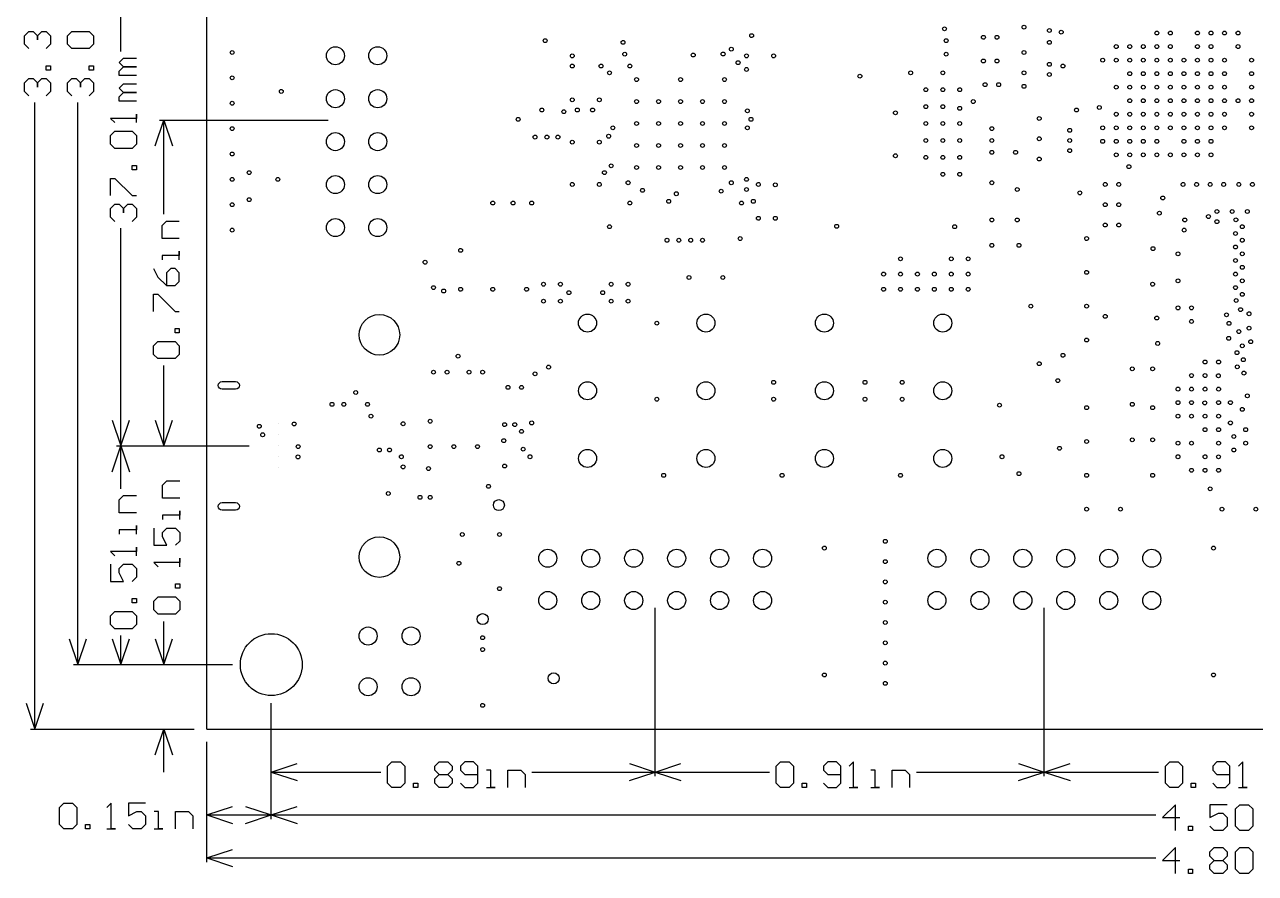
# Model space of a CAD drawing. Header units: millimetres. Extents: x 56 to 197, y 49 to 150.
# Drawn here: x 56.2 to 129, y 49.5 to 99.7 of the extents above; entities that cross this region are included whole.
import ezdxf

# ---------------------------------------------------------------- set-up
doc = ezdxf.new("R2010")
doc.units = ezdxf.units.MM
for name, color, linetype in [('Mechanical1', 6, 'Continuous'), ('PadHoleLayer', 156, 'Continuous'), ('ViaHoleLayer', 16, 'Continuous')]:
    doc.layers.add(name, color=color, linetype=linetype)

msp = doc.modelspace()

# ---------------------------------------------------------------- linework, layer by layer
at = {"layer": 'Mechanical1'}
for p, q in [((67, 58), (67, 141.82)), ((61.92, 98.069), (61.92, 111.75)), ((56.231, 98.996), (56.485, 99.25)), ((56.231, 98.488), (56.231, 98.996)), ((56.485, 99.25), (56.738, 99.25)), ((56.738, 99.25), (56.992, 98.996)), ((56.992, 98.996), (57.246, 99.25)), ((56.992, 98.996), (56.992, 98.742)), ((56.992, 98.742), (56.992, 98.996)), ((57.246, 99.25), (57.5, 99.25)), ((57.5, 99.25), (57.754, 98.996)), ((57.754, 98.996), (57.754, 98.488)), ((58.771, 98.996), (59.025, 99.25)), ((58.771, 98.488), (58.771, 98.996)), ((59.025, 99.25), (60.04, 99.25)), ((60.04, 99.25), (60.294, 98.996)), ((60.294, 98.996), (60.294, 98.488)), ((56.485, 98.234), (56.231, 98.488)), ((57.754, 98.488), (57.5, 98.234)), ((59.025, 98.234), (58.771, 98.488)), ((60.04, 98.234), (59.025, 98.234)), ((60.294, 98.488), (60.04, 98.234)), ((61.818, 97.409), (62.072, 97.663)), ((62.072, 97.663), (62.834, 97.663)), ((57.5, 96.964), (57.5, 97.218)), ((57.5, 97.218), (57.754, 97.218)), ((57.754, 96.964), (57.5, 96.964)), ((57.754, 97.218), (57.754, 96.964)), ((60.04, 96.964), (60.04, 97.218)), ((60.04, 97.218), (60.294, 97.218)), ((60.294, 96.964), (60.04, 96.964)), ((60.294, 97.218), (60.294, 96.964)), ((62.072, 97.155), (61.818, 97.409)), ((61.818, 96.901), (62.072, 97.155)), ((61.818, 96.647), (61.818, 96.901)), ((62.072, 97.155), (62.834, 97.155)), ((62.834, 97.155), (62.072, 97.155)), ((56.231, 96.203), (56.485, 96.457)), ((56.231, 95.695), (56.231, 96.203)), ((56.485, 96.457), (56.738, 96.457)), ((56.738, 96.457), (56.992, 96.203)), ((56.992, 96.203), (57.246, 96.457)), ((56.992, 96.203), (56.992, 95.949)), ((56.992, 95.949), (56.992, 96.203)), ((57.246, 96.457), (57.5, 96.457)), ((57.5, 96.457), (57.754, 96.203)), ((57.754, 96.203), (57.754, 95.695)), ((58.771, 96.203), (59.025, 96.457)), ((58.771, 95.695), (58.771, 96.203)), ((59.025, 96.457), (59.278, 96.457)), ((59.278, 96.457), (59.532, 96.203)), ((59.532, 96.203), (59.786, 96.457)), ((59.532, 96.203), (59.532, 95.949)), ((59.532, 95.949), (59.532, 96.203)), ((59.786, 96.457), (60.04, 96.457)), ((60.04, 96.457), (60.294, 96.203)), ((60.294, 96.203), (60.294, 95.695)), ((62.834, 96.647), (61.818, 96.647)), ((61.818, 95.886), (62.072, 96.14)), ((62.072, 96.14), (62.834, 96.14)), ((56.485, 95.441), (56.231, 95.695)), ((57.754, 95.695), (57.5, 95.441)), ((59.025, 95.441), (58.771, 95.695)), ((60.294, 95.695), (60.04, 95.441)), ((62.072, 95.632), (61.818, 95.886)), ((61.818, 95.378), (62.072, 95.632)), ((61.818, 95.124), (61.818, 95.378)), ((62.072, 95.632), (62.834, 95.632)), ((62.834, 95.632), (62.072, 95.632)), ((56.84, 58), (56.84, 95.035)), ((59.38, 61.81), (59.38, 95.035)), ((62.834, 95.124), (61.818, 95.124)), ((62.834, 94.108), (61.311, 94.108)), ((61.311, 94.108), (61.565, 93.854)), ((62.834, 93.854), (62.834, 94.362)), ((62.834, 94.362), (62.834, 94.108)), ((63.952, 92.476), (64.46, 94)), ((64.206, 94), (74.175, 94)), ((64.46, 94), (64.968, 92.476)), ((64.46, 88.433), (64.46, 94)), ((61.311, 93.093), (61.565, 93.346)), ((61.565, 93.346), (62.58, 93.346)), ((62.58, 93.346), (62.834, 93.093)), ((61.311, 92.585), (61.311, 93.093)), ((61.565, 92.331), (61.311, 92.585)), ((62.834, 92.585), (62.58, 92.331)), ((62.834, 93.093), (62.834, 92.585)), ((62.58, 92.331), (61.565, 92.331)), ((62.58, 91.061), (62.58, 91.315)), ((62.58, 91.315), (62.834, 91.315)), ((62.834, 91.061), (62.58, 91.061)), ((62.834, 91.315), (62.834, 91.061)), ((61.311, 89.538), (61.311, 90.553)), ((61.311, 90.553), (61.565, 90.553)), ((61.565, 90.553), (62.58, 89.538)), ((62.58, 89.538), (62.834, 89.538)), ((61.311, 88.776), (61.565, 89.03)), ((61.311, 88.268), (61.311, 88.776)), ((61.565, 89.03), (61.818, 89.03)), ((61.818, 89.03), (62.072, 88.776)), ((62.072, 88.776), (62.326, 89.03)), ((62.072, 88.776), (62.072, 88.522)), ((62.072, 88.522), (62.072, 88.776)), ((62.326, 89.03), (62.58, 89.03)), ((62.58, 89.03), (62.834, 88.776)), ((62.834, 88.776), (62.834, 88.268)), ((61.565, 88.014), (61.311, 88.268)), ((62.834, 88.268), (62.58, 88.014)), ((64.358, 87.772), (64.612, 88.026)), ((64.612, 88.026), (65.374, 88.026)), ((61.92, 74.74), (61.92, 87.608)), ((64.358, 87.011), (64.358, 87.772)), ((65.374, 87.011), (64.358, 87.011)), ((65.374, 85.995), (64.358, 85.995)), ((64.358, 85.995), (64.358, 85.741)), ((65.374, 85.741), (65.374, 86.249)), ((65.374, 86.249), (65.374, 85.995)), ((63.851, 85.233), (64.105, 84.725)), ((64.866, 85.233), (64.612, 84.979)), ((65.12, 85.233), (64.866, 85.233)), ((65.374, 84.979), (65.12, 85.233)), ((64.105, 84.725), (64.612, 84.218)), ((64.612, 84.979), (64.612, 84.218)), ((65.12, 84.218), (65.374, 84.471)), ((65.374, 84.471), (65.374, 84.979)), ((63.851, 82.694), (63.851, 83.71)), ((63.851, 83.71), (64.105, 83.71)), ((64.105, 83.71), (65.12, 82.694)), ((64.612, 84.218), (65.12, 84.218)), ((65.12, 82.694), (65.374, 82.694)), ((65.12, 81.424), (65.12, 81.678)), ((65.12, 81.678), (65.374, 81.678)), ((65.374, 81.678), (65.374, 81.424)), ((63.851, 80.663), (64.105, 80.917)), ((64.105, 80.917), (65.12, 80.917)), ((65.374, 81.424), (65.12, 81.424)), ((65.12, 80.917), (65.374, 80.663)), ((63.851, 80.155), (63.851, 80.663)), ((64.105, 79.901), (63.851, 80.155)), ((65.374, 80.155), (65.12, 79.901)), ((65.374, 80.663), (65.374, 80.155)), ((65.12, 79.901), (64.105, 79.901)), ((64.46, 74.74), (64.46, 79.495)), ((61.412, 76.264), (61.92, 74.74)), ((61.92, 74.74), (62.428, 76.264)), ((63.952, 76.264), (64.46, 74.74)), ((64.46, 74.74), (64.968, 76.264)), ((61.412, 73.216), (61.92, 74.74)), ((61.666, 74.74), (69.5, 74.74)), ((61.666, 74.74), (68.5, 74.74)), ((61.92, 74.74), (62.428, 73.216)), ((61.92, 72.211), (61.92, 74.74)), ((64.206, 74.74), (68.5, 74.74)), ((64.384, 72.418), (64.638, 72.671)), ((64.384, 71.656), (64.384, 72.418)), ((64.638, 72.671), (65.4, 72.671)), ((61.818, 71.55), (62.072, 71.804)), ((61.818, 70.789), (61.818, 71.55)), ((62.072, 71.804), (62.834, 71.804)), ((65.4, 71.656), (64.384, 71.656)), ((62.834, 70.789), (61.818, 70.789)), ((65.4, 70.64), (64.384, 70.64)), ((64.384, 70.64), (64.384, 70.386)), ((65.4, 70.386), (65.4, 70.894)), ((65.4, 70.894), (65.4, 70.64)), ((62.834, 69.519), (62.834, 70.027)), ((62.834, 70.027), (62.834, 69.773)), ((63.876, 69.878), (63.876, 68.863)), ((64.384, 69.624), (64.638, 69.878)), ((64.638, 69.878), (65.146, 69.878)), ((65.146, 69.878), (65.4, 69.624)), ((62.834, 69.773), (61.818, 69.773)), ((61.818, 69.773), (61.818, 69.519)), ((64.384, 69.371), (64.384, 69.624)), ((64.638, 68.863), (64.384, 69.371)), ((65.4, 69.117), (65.146, 68.863)), ((65.4, 69.624), (65.4, 69.117)), ((62.834, 68.503), (61.311, 68.503)), ((61.311, 68.503), (61.565, 68.249)), ((62.834, 68.249), (62.834, 68.757)), ((62.834, 68.757), (62.834, 68.503)), ((63.876, 68.863), (64.638, 68.863)), ((61.311, 67.742), (61.311, 66.726)), ((61.818, 67.488), (62.072, 67.742)), ((62.072, 67.742), (62.58, 67.742)), ((62.58, 67.742), (62.834, 67.488)), ((65.4, 67.847), (63.876, 67.847)), ((63.876, 67.847), (64.13, 67.593)), ((65.4, 67.593), (65.4, 68.101)), ((65.4, 68.101), (65.4, 67.847)), ((61.818, 67.234), (61.818, 67.488)), ((62.072, 66.726), (61.818, 67.234)), ((62.834, 66.98), (62.58, 66.726)), ((62.834, 67.488), (62.834, 66.98)), ((61.311, 66.726), (62.072, 66.726)), ((65.146, 66.324), (65.146, 66.577)), ((65.146, 66.577), (65.4, 66.577)), ((65.4, 66.324), (65.146, 66.324)), ((65.4, 66.577), (65.4, 66.324)), ((62.58, 65.456), (62.58, 65.71)), ((62.58, 65.71), (62.834, 65.71)), ((62.834, 65.71), (62.834, 65.456)), ((63.876, 65.562), (64.13, 65.816)), ((63.876, 65.054), (63.876, 65.562)), ((64.13, 65.816), (65.146, 65.816)), ((65.146, 65.816), (65.4, 65.562)), ((65.4, 65.562), (65.4, 65.054)), ((61.311, 64.695), (61.565, 64.949)), ((61.565, 64.949), (62.58, 64.949)), ((62.834, 65.456), (62.58, 65.456)), ((62.58, 64.949), (62.834, 64.695)), ((64.13, 64.8), (63.876, 65.054)), ((65.146, 64.8), (64.13, 64.8)), ((65.4, 65.054), (65.146, 64.8)), ((93.5, 55.206), (93.5, 65.175)), ((93.5, 55.206), (93.5, 65.175)), ((116.5, 55.206), (116.5, 65.175)), ((116.5, 55.206), (116.5, 65.175)), ((61.311, 64.187), (61.311, 64.695)), ((61.565, 63.933), (61.311, 64.187)), ((62.834, 64.187), (62.58, 63.933)), ((62.834, 64.695), (62.834, 64.187)), ((64.46, 61.81), (64.46, 64.35)), ((58.872, 63.334), (59.38, 61.81)), ((59.38, 61.81), (59.888, 63.334)), ((61.412, 63.334), (61.92, 61.81)), ((62.58, 63.933), (61.565, 63.933)), ((61.92, 61.81), (61.92, 63.526)), ((61.92, 61.81), (62.428, 63.334)), ((63.952, 63.334), (64.46, 61.81)), ((64.46, 61.81), (64.968, 63.334)), ((59.126, 61.81), (68.527, 61.81)), ((61.666, 61.81), (68.527, 61.81)), ((64.206, 61.81), (68.527, 61.81)), ((56.332, 59.524), (56.84, 58)), ((56.84, 58), (57.348, 59.524)), ((70.81, 52.666), (70.81, 59.527)), ((70.81, 55.206), (70.81, 59.527)), ((70.81, 52.666), (70.81, 59.527)), ((56.586, 58), (66.246, 58)), ((63.952, 56.476), (64.46, 58)), ((64.206, 58), (66.246, 58)), ((64.46, 58), (64.968, 56.476)), ((64.46, 55.46), (64.46, 58)), ((67, 58), (188.92, 58)), ((67, 52.666), (67, 57.246)), ((67, 50.126), (67, 57.246)), ((77.686, 55.815), (77.94, 56.069)), ((77.94, 56.069), (78.448, 56.069)), ((78.448, 56.069), (78.702, 55.815)), ((80.479, 55.815), (80.733, 56.069)), ((80.733, 56.069), (81.241, 56.069)), ((81.241, 56.069), (81.495, 55.815)), ((82.256, 56.069), (82.003, 55.815)), ((82.764, 56.069), (82.256, 56.069)), ((83.018, 55.815), (82.764, 56.069)), ((100.658, 55.815), (100.912, 56.069)), ((100.912, 56.069), (101.42, 56.069)), ((101.42, 56.069), (101.674, 55.815)), ((103.705, 56.069), (103.451, 55.815)), ((104.213, 56.069), (103.705, 56.069)), ((104.467, 55.815), (104.213, 56.069)), ((105.228, 56.069), (104.974, 55.815)), ((105.228, 54.546), (105.228, 56.069)), ((123.658, 55.815), (123.912, 56.069)), ((123.912, 56.069), (124.42, 56.069)), ((124.42, 56.069), (124.674, 55.815)), ((126.705, 56.069), (126.451, 55.815)), ((127.213, 56.069), (126.705, 56.069)), ((127.467, 55.815), (127.213, 56.069)), ((128.228, 56.069), (127.974, 55.815)), ((128.228, 54.546), (128.228, 56.069)), ((70.81, 55.46), (72.334, 55.968)), ((70.81, 55.46), (72.334, 54.952)), ((70.81, 55.46), (77.28, 55.46)), ((77.686, 54.8), (77.686, 55.815)), ((78.702, 55.815), (78.702, 54.8)), ((80.479, 55.562), (80.479, 55.815)), ((80.733, 55.308), (80.479, 55.562)), ((80.479, 55.054), (80.733, 55.308)), ((80.733, 55.308), (81.241, 55.308)), ((81.495, 55.562), (81.241, 55.308)), ((81.241, 55.308), (81.495, 55.054)), ((81.495, 55.815), (81.495, 55.562)), ((82.003, 55.815), (82.003, 55.562)), ((82.003, 55.562), (82.256, 55.308)), ((82.256, 55.308), (83.018, 55.308)), ((83.018, 54.8), (83.018, 55.815)), ((83.78, 55.562), (83.526, 55.562)), ((83.78, 54.546), (83.78, 55.562)), ((84.796, 54.546), (84.796, 55.562)), ((84.796, 55.562), (85.557, 55.562)), ((85.557, 55.562), (85.811, 55.308)), ((85.811, 55.308), (85.811, 54.546)), ((86.218, 55.46), (93.5, 55.46)), ((91.976, 55.968), (93.5, 55.46)), ((91.976, 54.952), (93.5, 55.46)), ((93.5, 55.46), (95.024, 55.968)), ((93.5, 55.46), (95.024, 54.952)), ((93.5, 55.46), (100.251, 55.46)), ((100.658, 54.8), (100.658, 55.815)), ((101.674, 55.815), (101.674, 54.8)), ((103.451, 55.815), (103.451, 55.562)), ((103.451, 55.562), (103.705, 55.308)), ((103.705, 55.308), (104.467, 55.308)), ((104.467, 54.8), (104.467, 55.815)), ((106.498, 55.562), (106.244, 55.562)), ((106.498, 54.546), (106.498, 55.562)), ((107.514, 54.546), (107.514, 55.562)), ((107.514, 55.562), (108.275, 55.562)), ((108.275, 55.562), (108.529, 55.308)), ((108.529, 55.308), (108.529, 54.546)), ((108.936, 55.46), (116.5, 55.46)), ((114.976, 55.968), (116.5, 55.46)), ((114.976, 54.952), (116.5, 55.46)), ((116.5, 55.46), (118.024, 55.968)), ((116.5, 55.46), (118.024, 54.952)), ((116.5, 55.46), (123.251, 55.46)), ((123.658, 54.8), (123.658, 55.815)), ((124.674, 55.815), (124.674, 54.8)), ((126.451, 55.815), (126.451, 55.562)), ((126.451, 55.562), (126.705, 55.308)), ((126.705, 55.308), (127.467, 55.308)), ((127.467, 54.8), (127.467, 55.815)), ((77.94, 54.546), (77.686, 54.8)), ((78.702, 54.8), (78.448, 54.546)), ((79.209, 54.546), (79.209, 54.8)), ((79.209, 54.8), (79.463, 54.8)), ((79.463, 54.8), (79.463, 54.546)), ((80.479, 54.8), (80.479, 55.054)), ((80.733, 54.546), (80.479, 54.8)), ((81.495, 54.8), (81.241, 54.546)), ((81.495, 55.054), (81.495, 54.8)), ((82.003, 54.8), (82.256, 54.546)), ((82.764, 54.546), (83.018, 54.8)), ((100.912, 54.546), (100.658, 54.8)), ((101.674, 54.8), (101.42, 54.546)), ((102.181, 54.546), (102.181, 54.8)), ((102.181, 54.8), (102.435, 54.8)), ((102.435, 54.8), (102.435, 54.546)), ((103.451, 54.8), (103.705, 54.546)), ((104.213, 54.546), (104.467, 54.8)), ((123.912, 54.546), (123.658, 54.8)), ((124.674, 54.8), (124.42, 54.546)), ((125.181, 54.546), (125.181, 54.8)), ((125.181, 54.8), (125.435, 54.8)), ((125.435, 54.8), (125.435, 54.546)), ((126.451, 54.8), (126.705, 54.546)), ((127.213, 54.546), (127.467, 54.8)), ((78.448, 54.546), (77.94, 54.546)), ((79.463, 54.546), (79.209, 54.546)), ((81.241, 54.546), (80.733, 54.546)), ((82.256, 54.546), (82.764, 54.546)), ((83.526, 54.546), (84.034, 54.546)), ((84.034, 54.546), (83.78, 54.546)), ((101.42, 54.546), (100.912, 54.546)), ((102.435, 54.546), (102.181, 54.546)), ((103.705, 54.546), (104.213, 54.546)), ((104.974, 54.546), (105.482, 54.546)), ((105.482, 54.546), (105.228, 54.546)), ((106.244, 54.546), (106.752, 54.546)), ((106.752, 54.546), (106.498, 54.546)), ((124.42, 54.546), (123.912, 54.546)), ((125.435, 54.546), (125.181, 54.546)), ((126.705, 54.546), (127.213, 54.546)), ((127.974, 54.546), (128.482, 54.546)), ((128.482, 54.546), (128.228, 54.546)), ((58.3, 53.37), (58.554, 53.624)), ((58.3, 52.354), (58.3, 53.37)), ((58.554, 53.624), (59.062, 53.624)), ((59.062, 53.624), (59.316, 53.37)), ((59.316, 53.37), (59.316, 52.354)), ((61.347, 53.624), (61.093, 53.37)), ((61.347, 52.1), (61.347, 53.624)), ((63.378, 53.624), (62.363, 53.624)), ((62.363, 53.624), (62.363, 52.862)), ((62.363, 52.862), (62.871, 53.116)), ((62.871, 53.116), (63.124, 53.116)), ((63.124, 53.116), (63.378, 52.862)), ((64.14, 53.116), (63.886, 53.116)), ((64.14, 52.1), (64.14, 53.116)), ((65.156, 52.1), (65.156, 53.116)), ((65.156, 53.116), (65.918, 53.116)), ((65.918, 53.116), (66.171, 52.862)), ((67, 52.92), (68.524, 53.428)), ((69.286, 53.428), (70.81, 52.92)), ((70.81, 52.92), (72.334, 53.428)), ((124.253, 53.529), (123.491, 52.768)), ((124.253, 52.006), (124.253, 53.529)), ((127.3, 53.529), (126.284, 53.529)), ((126.284, 53.529), (126.284, 52.768)), ((127.808, 53.275), (128.061, 53.529)), ((127.808, 52.26), (127.808, 53.275)), ((128.061, 53.529), (128.569, 53.529)), ((128.569, 53.529), (128.823, 53.275)), ((128.823, 53.275), (128.823, 52.26)), ((63.378, 52.862), (63.378, 52.354)), ((66.171, 52.862), (66.171, 52.1)), ((67, 52.92), (68.524, 52.412)), ((67, 52.92), (68.905, 52.92)), ((68.905, 52.92), (70.81, 52.92)), ((69.286, 52.412), (70.81, 52.92)), ((70.81, 52.92), (72.334, 52.412)), ((70.81, 52.92), (123.085, 52.92)), ((123.491, 52.768), (124.507, 52.768)), ((126.284, 52.768), (126.792, 53.022)), ((126.792, 53.022), (127.046, 53.022)), ((127.046, 53.022), (127.3, 52.768)), ((127.3, 52.768), (127.3, 52.26)), ((58.554, 52.1), (58.3, 52.354)), ((59.062, 52.1), (58.554, 52.1)), ((59.316, 52.354), (59.062, 52.1)), ((59.824, 52.1), (59.824, 52.354)), ((59.824, 52.354), (60.077, 52.354)), ((60.077, 52.1), (59.824, 52.1)), ((60.077, 52.354), (60.077, 52.1)), ((61.093, 52.1), (61.601, 52.1)), ((61.601, 52.1), (61.347, 52.1)), ((62.617, 52.1), (62.363, 52.354)), ((63.124, 52.1), (62.617, 52.1)), ((63.378, 52.354), (63.124, 52.1)), ((63.886, 52.1), (64.394, 52.1)), ((64.394, 52.1), (64.14, 52.1)), ((125.014, 52.006), (125.014, 52.26)), ((125.014, 52.26), (125.268, 52.26)), ((125.268, 52.006), (125.014, 52.006)), ((125.268, 52.26), (125.268, 52.006)), ((126.538, 52.006), (126.284, 52.26)), ((127.046, 52.006), (126.538, 52.006)), ((127.3, 52.26), (127.046, 52.006)), ((128.061, 52.006), (127.808, 52.26)), ((128.569, 52.006), (128.061, 52.006)), ((128.823, 52.26), (128.569, 52.006)), ((124.253, 50.989), (123.491, 50.228)), ((124.253, 49.466), (124.253, 50.989)), ((126.284, 50.735), (126.538, 50.989)), ((126.538, 50.989), (127.046, 50.989)), ((127.046, 50.989), (127.3, 50.735)), ((127.808, 50.735), (128.061, 50.989)), ((128.061, 50.989), (128.569, 50.989)), ((128.569, 50.989), (128.823, 50.735)), ((67, 50.38), (68.524, 50.888)), ((67, 50.38), (68.524, 49.872)), ((67, 50.38), (123.085, 50.38)), ((123.491, 50.228), (124.507, 50.228)), ((126.284, 50.482), (126.284, 50.735)), ((126.538, 50.228), (126.284, 50.482)), ((126.284, 49.974), (126.538, 50.228)), ((126.538, 50.228), (127.046, 50.228)), ((127.3, 50.482), (127.046, 50.228)), ((127.046, 50.228), (127.3, 49.974)), ((127.3, 50.735), (127.3, 50.482)), ((127.808, 49.72), (127.808, 50.735)), ((128.823, 50.735), (128.823, 49.72)), ((125.014, 49.466), (125.014, 49.72)), ((125.014, 49.72), (125.268, 49.72)), ((125.268, 49.72), (125.268, 49.466)), ((126.284, 49.72), (126.284, 49.974)), ((126.538, 49.466), (126.284, 49.72)), ((127.3, 49.72), (127.046, 49.466)), ((127.3, 49.974), (127.3, 49.72)), ((128.061, 49.466), (127.808, 49.72)), ((128.823, 49.72), (128.569, 49.466)), ((125.268, 49.466), (125.014, 49.466)), ((127.046, 49.466), (126.538, 49.466)), ((128.569, 49.466), (128.061, 49.466))]:
    msp.add_line(p, q, dxfattribs=at)
at = {"layer": 'PadHoleLayer'}
for points in [[(68.7, 78.095), (67.9, 78.095, -1), (67.9, 78.545), (68.7, 78.545, -1)], [(71.25, 76.04), (71.25, 76.04, -1), (71.25, 76.04), (71.25, 76.04, -1)], [(71.25, 75.39), (71.25, 75.39, -1), (71.25, 75.39), (71.25, 75.39, -1)], [(71.25, 74.74), (71.25, 74.74, -1), (71.25, 74.74), (71.25, 74.74, -1)], [(71.25, 74.09), (71.25, 74.09, -1), (71.25, 74.09), (71.25, 74.09, -1)], [(71.25, 73.44), (71.25, 73.44, -1), (71.25, 73.44), (71.25, 73.44, -1)], [(68.7, 70.935), (67.9, 70.935, -1), (67.9, 71.385), (68.7, 71.385, -1)]]:
    msp.add_lwpolyline(points, format="xyb", close=True, dxfattribs=at)
for centre, radius in [((74.6, 97.81), 0.534), ((77.1, 97.81), 0.534), ((74.6, 95.27), 0.534), ((77.1, 95.27), 0.534), ((74.6, 92.73), 0.534), ((77.1, 92.73), 0.534), ((74.6, 90.19), 0.534), ((77.1, 90.19), 0.534), ((74.6, 87.65), 0.534), ((77.1, 87.65), 0.534), ((77.2, 81.31), 1.2), ((89.5, 82), 0.534), ((96.5, 82), 0.534), ((103.5, 82), 0.534), ((110.5, 82), 0.534), ((89.5, 78), 0.533), ((96.5, 78), 0.533), ((103.5, 78), 0.533), ((110.5, 78), 0.533), ((89.5, 74), 0.533), ((96.5, 74), 0.533), ((103.5, 74), 0.533), ((110.5, 74), 0.533), ((77.2, 68.17), 1.2), ((87.15, 68.1), 0.534), ((89.69, 68.1), 0.534), ((92.23, 68.1), 0.534), ((94.77, 68.1), 0.534), ((97.31, 68.1), 0.534), ((99.85, 68.1), 0.534), ((110.15, 68.1), 0.534), ((112.69, 68.1), 0.534), ((115.23, 68.1), 0.534), ((117.77, 68.1), 0.534), ((120.31, 68.1), 0.534), ((122.85, 68.1), 0.534), ((87.15, 65.6), 0.534), ((89.69, 65.6), 0.534), ((92.23, 65.6), 0.534), ((94.77, 65.6), 0.534), ((97.31, 65.6), 0.534), ((99.85, 65.6), 0.534), ((110.15, 65.6), 0.534), ((112.69, 65.6), 0.534), ((115.23, 65.6), 0.534), ((117.77, 65.6), 0.534), ((120.31, 65.6), 0.534), ((122.85, 65.6), 0.534), ((76.53, 63.5), 0.534), ((79.07, 63.5), 0.534), ((70.81, 61.81), 1.829), ((76.53, 60.5), 0.534), ((79.07, 60.5), 0.534)]:
    msp.add_circle(centre, radius, dxfattribs=at)
at = {"layer": 'ViaHoleLayer'}
for centre, radius in [((99.2, 99), 0.114), ((110.6, 99.4), 0.114), ((112.9, 98.9), 0.114), ((113.7, 98.9), 0.114), ((115.3, 99.5), 0.114), ((116.8, 99.3), 0.114), ((117.5, 99.2), 0.114), ((123.15, 99.15), 0.114), ((123.95, 99.15), 0.114), ((125.55, 99.15), 0.114), ((126.35, 99.15), 0.114), ((127.15, 99.15), 0.114), ((127.95, 99.15), 0.114), ((87, 98.7), 0.114), ((91.6, 98.6), 0.114), ((98, 98.2), 0.114), ((110.7, 98.7), 0.114), ((116.8, 98.6), 0.114), ((120.75, 98.35), 0.114), ((121.55, 98.35), 0.114), ((122.35, 98.35), 0.114), ((123.15, 98.35), 0.114), ((123.95, 98.35), 0.114), ((125.55, 98.35), 0.114), ((126.35, 98.35), 0.114), ((127.95, 98.35), 0.114), ((68.5, 98), 0.114), ((88.6, 97.8), 0.114), ((91.7, 97.9), 0.114), ((95.75, 97.85), 0.114), ((97.515, 97.912), 0.114), ((98.4, 97.4), 0.114), ((98.9, 97.8), 0.114), ((100.5, 97.8), 0.114), ((110.7, 97.9), 0.114), ((112.9, 97.5), 0.114), ((113.7, 97.5), 0.114), ((115.3, 98), 0.114), ((119.95, 97.55), 0.114), ((120.75, 97.55), 0.114), ((121.55, 97.55), 0.114), ((122.35, 97.55), 0.114), ((123.15, 97.55), 0.114), ((123.95, 97.55), 0.114), ((124.75, 97.55), 0.114), ((125.55, 97.55), 0.114), ((126.35, 97.55), 0.114), ((127.15, 97.55), 0.114), ((128.75, 97.55), 0.114), ((88.6, 97.2), 0.114), ((90.3, 97.2), 0.114), ((90.8, 96.8), 0.114), ((92, 97.2), 0.114), ((98.9, 97), 0.114), ((108.6, 96.8), 0.114), ((110.5, 96.8), 0.114), ((115.3, 96.8), 0.114), ((116.8, 97.3), 0.114), ((116.8, 96.7), 0.114), ((117.6, 97.2), 0.114), ((121.55, 96.75), 0.114), ((122.35, 96.75), 0.114), ((123.15, 96.75), 0.114), ((123.95, 96.75), 0.114), ((124.75, 96.75), 0.114), ((125.55, 96.75), 0.114), ((126.35, 96.75), 0.114), ((127.15, 96.75), 0.114), ((128.75, 96.75), 0.114), ((68.5, 96.5), 0.114), ((92.4, 96.4), 0.114), ((95, 96.4), 0.114), ((97.6, 96.4), 0.114), ((105.6, 96.6), 0.114), ((113, 96.1), 0.114), ((113.8, 96.1), 0.114), ((115.3, 96), 0.114), ((120.75, 95.95), 0.114), ((121.55, 95.95), 0.114), ((122.35, 95.95), 0.114), ((123.15, 95.95), 0.114), ((123.95, 95.95), 0.114), ((124.75, 95.95), 0.114), ((125.55, 95.95), 0.114), ((126.35, 95.95), 0.114), ((127.15, 95.95), 0.114), ((128.75, 95.95), 0.114), ((71.4, 95.7), 0.114), ((88.6, 95.2), 0.114), ((90.2, 95.2), 0.114), ((109.5, 95.8), 0.114), ((110.5, 95.8), 0.114), ((111.5, 95.8), 0.114), ((68.5, 95), 0.114), ((86.8, 94.6), 0.114), ((88.1, 94.5), 0.114), ((88.9, 94.6), 0.114), ((89.8, 94.6), 0.114), ((92.4, 95.1), 0.114), ((93.7, 95.1), 0.114), ((95, 95.1), 0.114), ((96.3, 95.1), 0.114), ((97.6, 95.1), 0.114), ((98.95, 94.55), 0.114), ((109.5, 94.8), 0.114), ((110.5, 94.8), 0.114), ((111.5, 94.7), 0.114), ((112.3, 95.1), 0.114), ((118.4, 94.6), 0.114), ((119.75, 94.75), 0.114), ((121.55, 95.15), 0.114), ((122.35, 95.15), 0.114), ((123.15, 95.15), 0.114), ((123.95, 95.15), 0.114), ((124.75, 95.15), 0.114), ((125.55, 95.15), 0.114), ((126.35, 95.15), 0.114), ((127.15, 95.15), 0.114), ((127.95, 95.15), 0.114), ((128.75, 95.15), 0.114), ((85.4, 94.05), 0.114), ((92.4, 93.8), 0.114), ((93.7, 93.8), 0.114), ((95, 93.8), 0.114), ((96.3, 93.8), 0.114), ((97.6, 93.8), 0.114), ((99.164, 94.05), 0.114), ((107.7, 94.435), 0.114), ((109.5, 93.8), 0.114), ((110.5, 93.8), 0.114), ((111.5, 93.8), 0.114), ((116.2, 94.1), 0.114), ((120.75, 94.35), 0.114), ((121.55, 94.35), 0.114), ((122.35, 94.35), 0.114), ((123.15, 94.35), 0.114), ((123.95, 94.35), 0.114), ((124.75, 94.35), 0.114), ((125.55, 94.35), 0.114), ((126.35, 94.35), 0.114), ((127.15, 94.35), 0.114), ((128.75, 94.35), 0.114), ((68.5, 93.5), 0.114), ((86.4, 93), 0.114), ((87.1, 93), 0.114), ((87.75, 93), 0.114), ((90.75, 93.05), 0.114), ((91, 93.55), 0.114), ((98.95, 93.55), 0.114), ((113.4, 93.5), 0.114), ((118, 93.4), 0.114), ((119.95, 93.55), 0.114), ((120.75, 93.55), 0.114), ((121.55, 93.55), 0.114), ((122.35, 93.55), 0.114), ((123.15, 93.55), 0.114), ((123.95, 93.55), 0.114), ((124.75, 93.55), 0.114), ((125.55, 93.55), 0.114), ((126.35, 93.55), 0.114), ((127.15, 93.55), 0.114), ((128.75, 93.55), 0.114), ((88.6, 92.7), 0.114), ((90.2, 92.7), 0.114), ((92.4, 92.5), 0.114), ((93.7, 92.5), 0.114), ((95, 92.5), 0.114), ((96.3, 92.5), 0.114), ((97.6, 92.5), 0.114), ((109.5, 92.8), 0.114), ((110.5, 92.8), 0.114), ((111.5, 92.8), 0.114), ((113.4, 92.8), 0.114), ((116.2, 92.9), 0.114), ((118, 92.8), 0.114), ((119.95, 92.75), 0.114), ((120.75, 92.75), 0.114), ((121.55, 92.75), 0.114), ((122.35, 92.75), 0.114), ((123.15, 92.75), 0.114), ((124.75, 92.75), 0.114), ((125.55, 92.75), 0.114), ((126.35, 92.75), 0.114), ((68.5, 92), 0.114), ((107.7, 91.895), 0.114), ((109.5, 91.8), 0.114), ((110.5, 91.8), 0.114), ((111.5, 91.8), 0.114), ((113.4, 92.1), 0.114), ((114.8, 92.1), 0.114), ((116.2, 91.7), 0.114), ((118, 92.2), 0.114), ((120.75, 91.95), 0.114), ((121.55, 91.95), 0.114), ((122.35, 91.95), 0.114), ((123.15, 91.95), 0.114), ((123.95, 91.95), 0.114), ((124.75, 91.95), 0.114), ((125.55, 91.95), 0.114), ((126.35, 91.95), 0.114), ((69.5, 90.9), 0.114), ((90.5, 90.9), 0.114), ((90.9, 91.3), 0.114), ((92.4, 91.2), 0.114), ((93.7, 91.2), 0.114), ((95, 91.2), 0.114), ((96.3, 91.2), 0.114), ((97.6, 91.2), 0.114), ((121.5, 91.25), 0.114), ((68.5, 90.5), 0.114), ((71.2, 90.5), 0.114), ((88.6, 90.2), 0.114), ((90.2, 90.2), 0.114), ((91.9, 90.3), 0.114), ((98, 90.3), 0.114), ((98.9, 90.5), 0.114), ((99.6, 90.2), 0.114), ((100.6, 90.177), 0.114), ((110.5, 90.8), 0.114), ((111.5, 90.8), 0.114), ((113.4, 90.3), 0.114), ((120.1, 90.2), 0.114), ((120.9, 90.2), 0.114), ((124.7, 90.2), 0.114), ((125.5, 90.2), 0.114), ((126.3, 90.2), 0.114), ((127.1, 90.2), 0.114), ((128, 90.2), 0.114), ((128.8, 90.2), 0.114), ((92.75, 89.85), 0.114), ((94.75, 89.65), 0.114), ((97.4, 89.8), 0.114), ((98.9, 89.9), 0.114), ((114.9, 89.9), 0.114), ((118.6, 89.7), 0.114), ((123.5, 89.4), 0.114), ((68.5, 89), 0.114), ((69.5, 89.3), 0.114), ((83.9, 89.1), 0.114), ((85.1, 89.1), 0.114), ((86.2, 89.1), 0.114), ((92, 89.1), 0.114), ((94.3, 89.2), 0.114), ((98.6, 89.1), 0.114), ((99.3, 89.2), 0.114), ((120.1, 89), 0.114), ((120.9, 89), 0.114), ((99.6, 88.2), 0.114), ((100.6, 88.2), 0.114), ((113.4, 88.1), 0.114), ((114.9, 88.1), 0.114), ((123.3, 88.5), 0.114), ((124.8, 88.1), 0.114), ((126.2, 88.3), 0.114), ((126.7, 88.6), 0.114), ((126.7, 88), 0.114), ((127.6, 88.6), 0.114), ((127.824, 88.11), 0.114), ((128.5, 88.6), 0.114), ((68.5, 87.5), 0.114), ((90.8, 87.7), 0.114), ((104.225, 87.725), 0.114), ((111.2, 87.7), 0.114), ((120.1, 87.8), 0.114), ((120.9, 87.8), 0.114), ((124.768, 87.5), 0.114), ((127.8, 87.3), 0.114), ((128.2, 87.7), 0.114), ((94.2, 86.9), 0.114), ((94.9, 86.9), 0.114), ((95.6, 86.9), 0.114), ((96.3, 86.9), 0.114), ((98.525, 87), 0.114), ((113.4, 86.6), 0.114), ((115, 86.6), 0.114), ((119, 87), 0.114), ((127.8, 86.5), 0.114), ((128.2, 86.9), 0.114), ((82, 86.3), 0.114), ((108, 85.8), 0.114), ((111, 85.8), 0.114), ((112, 85.8), 0.114), ((122.925, 86.406), 0.114), ((124.4, 86.1), 0.114), ((128.2, 86.1), 0.114), ((79.9, 85.6), 0.114), ((119, 85), 0.114), ((127.8, 85.7), 0.114), ((128.2, 85.3), 0.114), ((86.9, 84.3), 0.114), ((87.9, 84.3), 0.114), ((90.9, 84.3), 0.114), ((91.9, 84.3), 0.114), ((95.5, 84.7), 0.114), ((97.5, 84.7), 0.114), ((107, 84.9), 0.114), ((108, 84.9), 0.114), ((109, 84.9), 0.114), ((110, 84.9), 0.114), ((111, 84.9), 0.114), ((112, 84.9), 0.114), ((122.9, 84.3), 0.114), ((124.4, 84.5), 0.114), ((127.8, 84.9), 0.114), ((128.2, 84.5), 0.114), ((80.4, 84.1), 0.114), ((81, 83.9), 0.114), ((82, 84), 0.114), ((83.9, 84), 0.114), ((85.9, 84), 0.114), ((88.4, 83.8), 0.114), ((90.4, 83.8), 0.114), ((107, 84), 0.114), ((108, 84), 0.114), ((109, 84), 0.114), ((110, 84), 0.114), ((111, 84), 0.114), ((112, 84), 0.114), ((127.8, 84.1), 0.114), ((128.2, 83.7), 0.114), ((86.9, 83.3), 0.114), ((87.9, 83.3), 0.114), ((90.9, 83.3), 0.114), ((91.9, 83.3), 0.114), ((115.7, 83), 0.114), ((119, 83), 0.114), ((124.4, 82.9), 0.114), ((125.2, 82.9), 0.114), ((127.838, 83.338), 0.114), ((120.1, 82.4), 0.114), ((123.145, 82.3), 0.114), ((125.2, 82.1), 0.114), ((127.267, 82.489), 0.114), ((128.1, 82.8), 0.114), ((128.6, 82.555), 0.114), ((93.6, 82), 0.114), ((127.416, 81.984), 0.114), ((128, 81.5), 0.114), ((128.6, 81.7), 0.114), ((119, 81), 0.114), ((123.2, 80.8), 0.114), ((127.4, 81.1), 0.114), ((128.2, 80.655), 0.114), ((128.7, 80.9), 0.114), ((81.85, 80.05), 0.114), ((117.6, 80.1), 0.114), ((127.886, 80.255), 0.114), ((87.2, 79.4), 0.114), ((116.2, 79.6), 0.114), ((121.7, 79.3), 0.114), ((122.9, 79.3), 0.114), ((126, 79.7), 0.114), ((126.8, 79.7), 0.114), ((127.905, 79.417), 0.114), ((128.262, 79.837), 0.114), ((80.4, 79.1), 0.114), ((81.2, 79.1), 0.114), ((82.5, 79.1), 0.114), ((83.3, 79.1), 0.114), ((86.4, 79), 0.114), ((100.5, 78.5), 0.114), ((105.9, 78.5), 0.114), ((108.1, 78.5), 0.114), ((117.3, 78.6), 0.114), ((125.2, 78.9), 0.114), ((126, 78.9), 0.114), ((126.789, 78.889), 0.114), ((128.297, 79.047), 0.114), ((75.8, 77.9), 0.114), ((84.8, 78.2), 0.114), ((85.6, 78.2), 0.114), ((124.4, 78.1), 0.114), ((125.2, 78.1), 0.114), ((126, 78.1), 0.114), ((126.8, 78.1), 0.114), ((74.4, 77.2), 0.114), ((75.1, 77.2), 0.114), ((76.5, 77.2), 0.114), ((93.6, 77.5), 0.114), ((100.5, 77.5), 0.114), ((105.9, 77.5), 0.114), ((108.1, 77.5), 0.114), ((113.85, 77.15), 0.114), ((119, 77), 0.114), ((121.7, 77.2), 0.114), ((122.9, 77), 0.114), ((124.4, 77.3), 0.114), ((125.2, 77.3), 0.114), ((125.983, 77.283), 0.114), ((126.8, 77.3), 0.114), ((127.5, 77.3), 0.114), ((128.5, 77.7), 0.114), ((76.7, 76.5), 0.114), ((124.4, 76.5), 0.114), ((125.2, 76.5), 0.114), ((126, 76.5), 0.114), ((126.8, 76.5), 0.114), ((128.2, 76.9), 0.114), ((70.1, 75.9), 0.114), ((72.16, 76.04), 0.114), ((78.6, 76.05), 0.114), ((80.2, 76.2), 0.114), ((84.6, 76), 0.114), ((85.2, 76), 0.114), ((85.6, 75.6), 0.114), ((86.2, 76.1), 0.114), ((126, 75.7), 0.114), ((126.8, 75.7), 0.114), ((127.5, 76.1), 0.114), ((128.4, 75.7), 0.114), ((70.3, 75.4), 0.114), ((84.55, 75.05), 0.114), ((119, 75), 0.114), ((121.7, 75.1), 0.114), ((122.9, 75.1), 0.114), ((124.4, 74.9), 0.114), ((125.2, 74.9), 0.114), ((126.8, 74.9), 0.114), ((127.7, 75.3), 0.114), ((128.4, 74.9), 0.114), ((72.39, 74.09), 0.114), ((72.4, 74.7), 0.114), ((77.2, 74.5), 0.114), ((77.8, 74.5), 0.114), ((78.5, 74.1), 0.114), ((80.2, 74.7), 0.114), ((81.6, 74.7), 0.114), ((83, 74.7), 0.114), ((85.7, 74.55), 0.114), ((86.1, 74.1), 0.114), ((114, 74.1), 0.114), ((117.4, 74.6), 0.114), ((124.4, 74.1), 0.114), ((126, 74.1), 0.114), ((126.793, 74.093), 0.114), ((127.7, 74.5), 0.114), ((78.6, 73.5), 0.114), ((80.1, 73.4), 0.114), ((84.6, 73.55), 0.114), ((94, 73), 0.114), ((101, 73), 0.114), ((108, 73), 0.114), ((115, 73.1), 0.114), ((119, 73), 0.114), ((122.9, 73), 0.114), ((125.2, 73.3), 0.114), ((126, 73.3), 0.114), ((126.8, 73.3), 0.114), ((77.725, 71.925), 0.114), ((83.65, 72.35), 0.114), ((126.3, 72.2), 0.114), ((79.6, 71.7), 0.114), ((80.2, 71.7), 0.114), ((84.26, 71.24), 0.325), ((119, 71), 0.114), ((121, 71), 0.114), ((127, 71), 0.114), ((129, 71), 0.114), ((82.1, 69.5), 0.114), ((84.3, 69.5), 0.114), ((107.1, 69.1), 0.114), ((103.5, 68.7), 0.114), ((126.5, 68.7), 0.114), ((81.9, 67.8), 0.114), ((107.1, 67.9), 0.114), ((84.3, 66.3), 0.114), ((107.1, 66.7), 0.114), ((107.1, 65.5), 0.114), ((83.3, 64.5), 0.325), ((107.1, 64.3), 0.114), ((83.3, 63.4), 0.114), ((83.3, 62.7), 0.114), ((107.1, 63.1), 0.114), ((107.1, 61.9), 0.114), ((87.5, 61), 0.325), ((103.5, 61.2), 0.114), ((126.5, 61.2), 0.114), ((107.1, 60.7), 0.114), ((83.3, 59.4), 0.114)]:
    msp.add_circle(centre, radius, dxfattribs=at)

doc.saveas('drawing.dxf')
